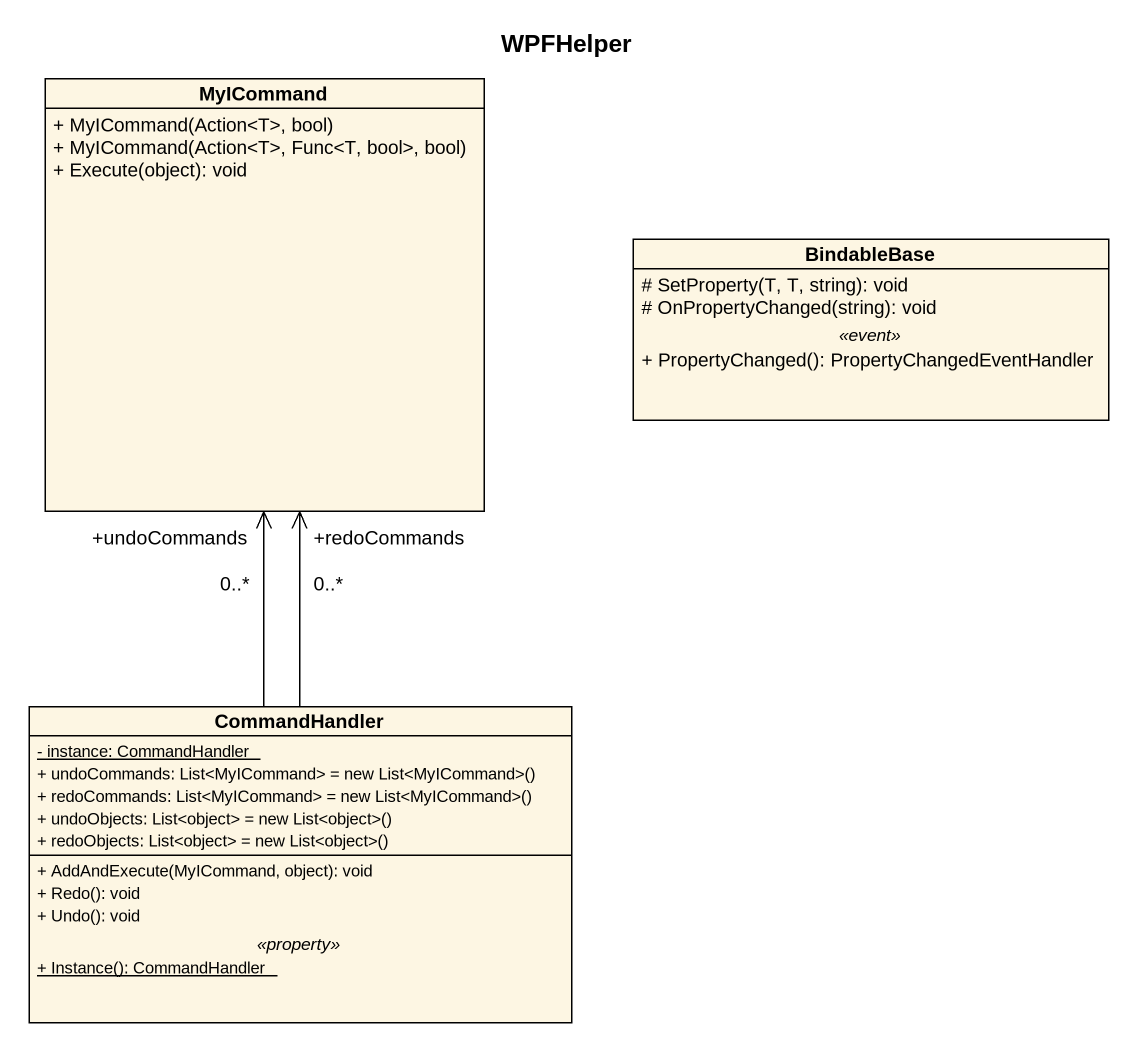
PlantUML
@startuml
title WPFHelper
hide circle
hide empty members
skinparam classAttributeIconSize 0
class MyICommand {
  + MyICommand(Action<T>, bool)
  + MyICommand(Action<T>, Func<T, bool>, bool)
  + Execute(object): void
}
class BindableBase {
  # SetProperty(T, T, string): void
  # OnPropertyChanged(string): void
  .. <<event>> ..
  + PropertyChanged(): PropertyChangedEventHandler
}
class CommandHandler {
  {static} - instance: CommandHandler
  {field} + undoCommands: List<MyICommand> = new List<MyICommand>()
  {field} + redoCommands: List<MyICommand> = new List<MyICommand>()
  {field} + undoObjects: List<object> = new List<object>()
  {field} + redoObjects: List<object> = new List<object>()
  --
  + AddAndExecute(MyICommand, object): void
  + Redo(): void
  + Undo(): void
  .. <<property>> ..
  {static} + Instance(): CommandHandler
}
CommandHandler -up-> "+redoCommands\n0..*" MyICommand
CommandHandler -up-> "+undoCommands\n0..*" MyICommand
@enduml
